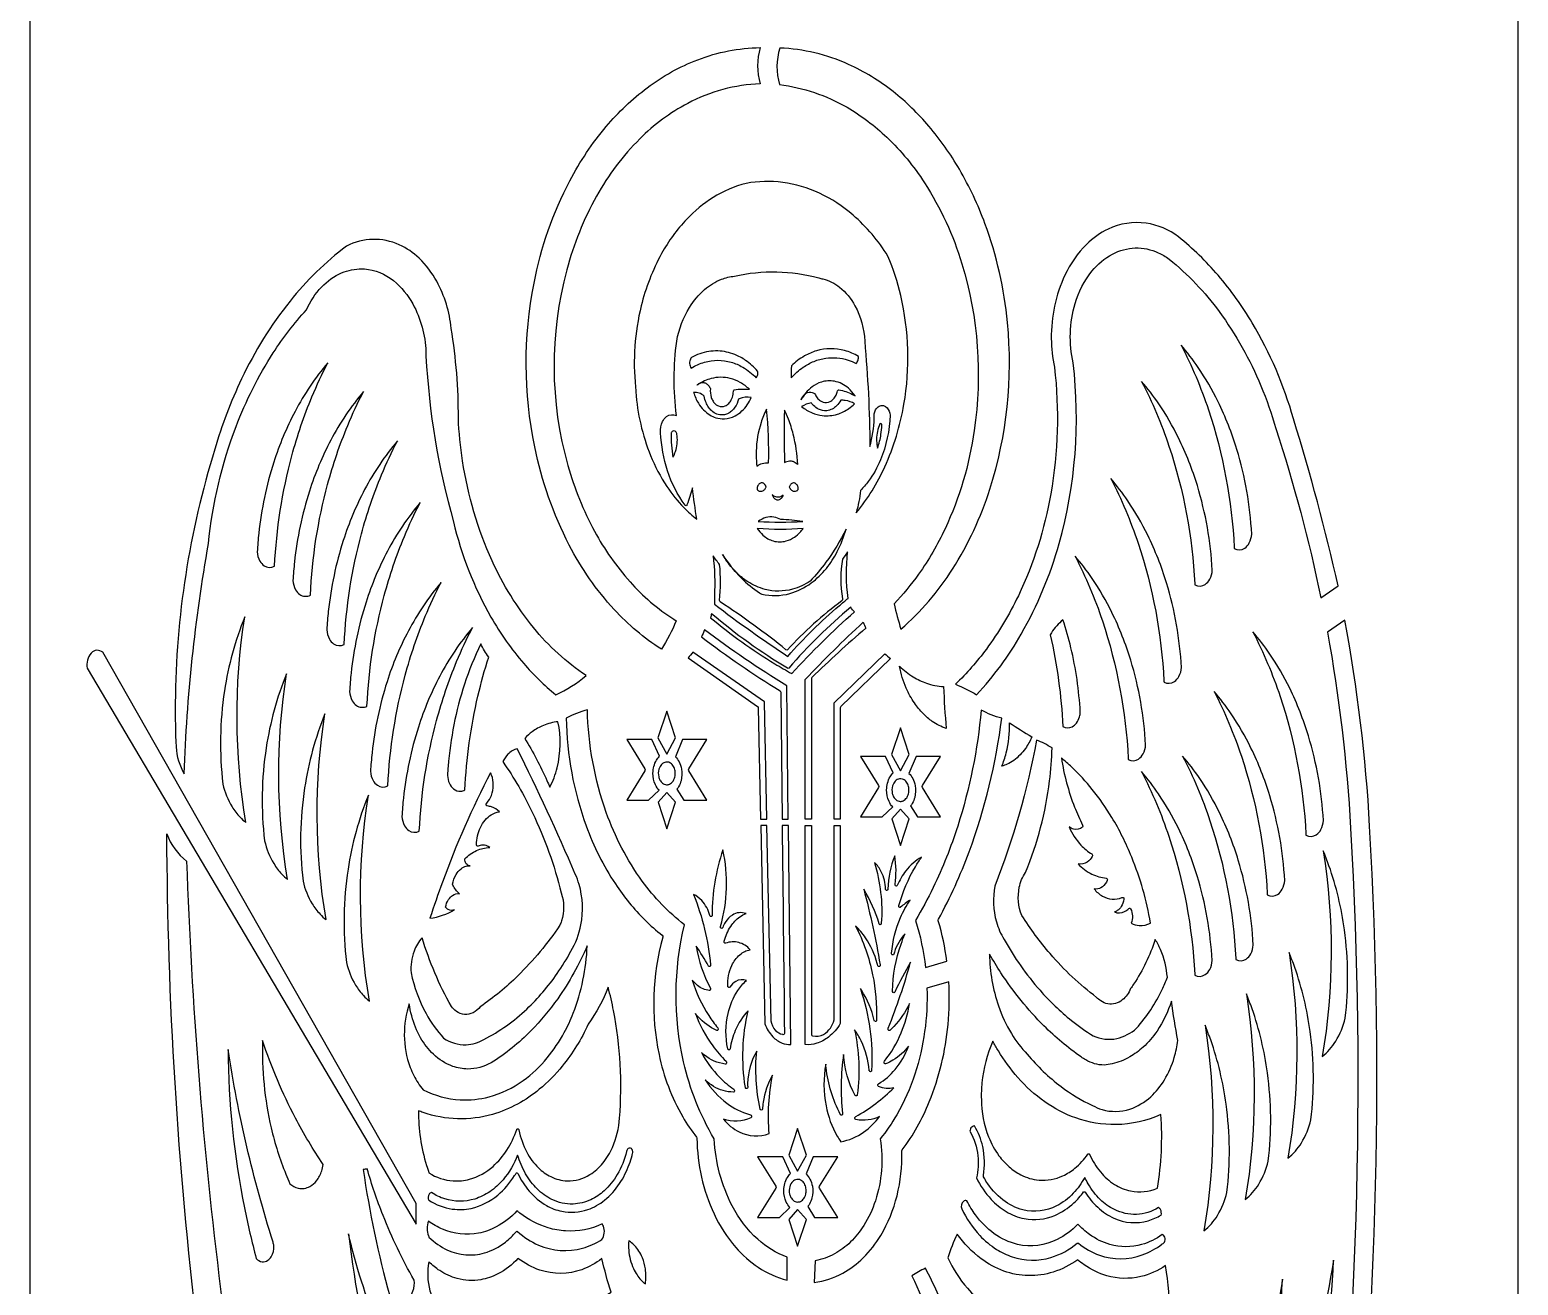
# Model space of a CAD drawing. Header units: millimetres. Extents: x -300 to 300, y -800 to 800.
# Drawn here: x -300 to 300, y 30 to 536 of the extents above; entities that cross this region are included whole.
import ezdxf

# ---------------------------------------------------------------- set-up
doc = ezdxf.new("R2010")
doc.units = ezdxf.units.MM
doc.layers.add('Default', color=70, linetype='Continuous')

msp = doc.modelspace()

# ---------------------------------------------------------------- linework, layer by layer
at = {"layer": 'Default'}
for points in [[(-300, -800), (300, -800), (300, 800), (-300, 800)], [(-43.21, 244.26), (-39.65, 250.76), (-43.21, 261.55), (-46.77, 250.76)], [(50.96, 237.53), (54.52, 244.03), (50.96, 254.83), (47.41, 244.03)], [(-43.21, 228.81), (-46.73, 224.84), (-43.21, 214.15), (-39.69, 224.84)], [(50.96, 222.08), (47.44, 218.11), (50.96, 207.42), (54.49, 218.11)], [(9.54, 76.05), (13.1, 82.55), (9.54, 93.35), (5.98, 82.55)], [(9.54, 60.6), (6.02, 56.63), (9.54, 45.94), (13.06, 56.63)]]:
    msp.add_lwpolyline(points, close=True, dxfattribs=at)
for points in [[(-5.52, 514.39, 0.114088), (-34.8, 506.51, 0.074202), (-54.08, 492.24, 0.069607), (-71.52, 469.15, 0.061024), (-83.55, 439.42, 0.13547), (-83.08, 360.49, 0.05506), (-72.33, 334.02, 0.057804), (-58.03, 313.67, 0.06882), (-40.39, 298.6), (-39.42, 297.98, -0.048175), (-45.38, 286.52, -0.065455), (-64.42, 302.53, -0.066619), (-82.55, 328.5, -0.068447), (-96.47, 368.09, -0.09951), (-96.72, 434.07, -0.074582), (-82.29, 475.34, -0.054695), (-67.59, 497.2, -0.055901), (-51.09, 512.81, -0.070154), (-30.77, 524.11, -0.088382), (-5.57, 529, 0.146534)], [(2.2, 514.1, -0.100351), (29.44, 504.93, -0.05789), (45.48, 492.86, -0.059251), (60.66, 474.5, -0.069798), (75.76, 441.85, -0.110826), (80.7, 374.63, -0.073976), (68.94, 335.06, -0.044838), (58.31, 316.77, -0.03745), (48.41, 304.83, 0.023118), (51.18, 294.56, 0.071568), (71.95, 318.78, 0.064136), (87.02, 351.03, 0.102267), (94.1, 418.2, 0.065243), (85.05, 458.04, 0.043987), (74.71, 480, 0.044733), (62.47, 497.29, 0.049697), (48, 511.27, 0.061339), (30.02, 522.24, 0.097441), (2.36, 528.8, 0.147019)], [(40.4, 379.63, -0.158712), (40.96, 383, -0.151339), (42.4, 384.48, -0.336592), (45.56, 383.84, -0.164912), (46.81, 380.84, -0.091499), (42.89, 362.81, -0.061), (38.01, 354.16, -0.032965), (34.91, 350.49, -0.039307), (33.16, 341.54, 0.066069), (44.65, 360.02, 0.063878), (52.37, 385.22, 0.101046), (51.07, 429.13, 0.041702), (45.94, 444.94, 0.074877), (31.85, 461.49, 0.069688), (18.29, 470.32, 0.078138), (3.51, 474.65, 0.076939), (-11.22, 474.28, 0.079441), (-24.55, 468.55, 0.063583), (-35.19, 459.8, 0.063757), (-45.3, 445.97, 0.066289), (-53.53, 424.86, 0.084749), (-55.84, 392.17, -0.018043), (-55.69, 390.22, 0.079475), (-49.75, 364.58, 0.050272), (-43.17, 352.12, 0.046801), (-36.31, 343.59, 0.033137), (-31.08, 338.88, -0.011825), (-32.91, 351.51, -0.006641), (-35.08, 344.7, -0.662791), (-35.85, 344.52, -0.077989), (-42.87, 358.35, -0.066427), (-45.73, 373.77, -0.151616), (-44.91, 378.32, -0.113031), (-43.29, 380.28, -0.283994), (-39.31, 380.67, -0.064483), (-39.22, 410.72, -0.091384), (-34.06, 424.26, -0.077597), (-27.95, 431.49, -0.085848), (-21.16, 435.6, -0.065455), (-15.96, 436.89, -0.123335), (18.06, 436.15, 0.034488), (19.68, 435.74, -0.109474), (26.44, 432.45, -0.103459), (32.65, 424.95, -0.110233), (36.56, 410.62, -0.019727), (38.68, 368.16, 0.053864)], [(128.17, 438.86, -0.103805), (136.45, 445.79, -0.234735), (154.92, 446.33, -0.052154), (159.29, 443.73, -0.064992), (179.46, 422.58, -0.059118), (196.25, 392.7, -0.02838), (202.29, 375.47, -0.028724), (220.42, 307.24), (227.4, 312, 0.019379), (209.39, 379.39, 0.06514), (192.81, 418, 0.043163), (179.06, 437.21, 0.047815), (163.02, 452.69, 0.130994), (149.99, 458.22, 0.145774), (134.7, 455.84, 0.082304), (125.99, 449.69, 0.088307), (117.27, 437.3, 0.11227), (111.78, 411.72, 0.048233), (113.03, 400.16), (113.04, 400.09, -0.073469), (111.56, 349.11, -0.069088), (98.5, 308.07, -0.047886), (85.6, 286.58, -0.041901), (73.14, 272.39, -0.036247), (81.65, 268.14, 0.058254), (99.69, 292.63, 0.061367), (114.92, 329.05, 0.098192), (120.6, 401.89, -0.127655), (121.36, 425.81, -0.098728)], [(-165.1, 439.81, -0.145157), (-153.4, 435.06, -0.100045), (-145.57, 425.66, -0.114068), (-140.31, 406.42, -0.00963), (-140.28, 404.64, 0.055611), (-129.21, 337.91, 0.071601), (-114.09, 299.48, 0.048283), (-100.89, 280.73, 0.043892), (-87.99, 268.16, 0.067501), (-75.73, 275.88, -0.073951), (-96.93, 295.2, -0.064579), (-113.6, 322.08, -0.06843), (-125.54, 362.41, -0.026687), (-127.23, 379.59, 0.042706), (-130.14, 415.82, 0.102975), (-135.94, 434.8, 0.07653), (-143.05, 444.1, 0.085801), (-151.03, 449.53, 0.227195), (-172.3, 449.03, 0.062234), (-195.09, 426.79, 0.057196), (-214.62, 395.5, 0.040623), (-225.41, 367.09, 0.073901), (-241.34, 264.81, 0.012345), (-241.03, 247.13, 0.121321), (-237.71, 236.27, -0.035687), (-227.95, 329.09, -0.065995), (-216.83, 376.27, -0.053254), (-201.86, 405.94, -0.040919), (-188.51, 423.3, -0.082424), (-182.37, 432.49, -0.103185), (-174.3, 438.2, -0.099284), (-166.12, 439.85, -0.017816)], [(192.57, 332.91, 0.060685), (186.56, 367.05, 0.040195), (178.99, 386.27, 0.035521), (170.97, 400.08, 0.027528), (164.11, 409.08, -0.038048), (175.13, 383.02, -0.067201), (185.54, 327.48), (185.56, 327.04, 0.279572), (189.73, 327.25, 0.120967), (191.59, 329.34, 0.110435)], [(-7.14, 395.9, 0.152396), (-6.51, 397.78, 0.061823), (-6.6, 398.64, 0.061249), (-11.43, 402.92, 0.05559), (-15.83, 405.29, 0.087859), (-22.6, 406.72, 0.093853), (-29.94, 405.57, 0.041094), (-33.22, 404.08, 0.127277), (-33.94, 402.69, 0.135165), (-33.86, 400.7, 0.088842), (-33.39, 399.79, -0.071275), (-27.98, 402.21, -0.140524), (-17.32, 402.21, -0.059269), (-12.61, 400.2, -0.067333)], [(6.98, 395.88, -0.060751), (11.76, 400.15, -0.055221), (16.13, 402.53, -0.060607), (20.83, 403.82, -0.11582), (29.85, 403.03, -0.040114), (33.06, 401.68, 0.120395), (33.87, 403.07, 0.087149), (34.03, 404.51, 0.068736), (28.46, 406.91, 0.139683), (17.13, 406.79, 0.056966), (12.29, 404.71, 0.061218), (7, 400.69, 0.052952)], [(-208.31, 325.79, 0.117246), (-207.26, 322.06, 0.11418), (-205.55, 320.17, 0.285154), (-201.3, 319.92, -0.05395), (-194.33, 364.51, -0.033033), (-186.24, 388.27, -0.021148), (-179.85, 401.96, 0.053853), (-193.07, 382.35, 0.04339), (-201.66, 361.87, 0.050731), (-207.7, 333.26, 0.012644)], [(-25.63, 391.47, 0.108986), (-25.29, 388.02, 0.063318), (-24.56, 386.46, 0.072576), (-23.54, 385.28, 0.079879), (-22.42, 384.59, 0.201859), (-19.63, 384.59, 0.097474), (-18.23, 385.56, 0.076583), (-17.2, 387, 0.079364), (-16.47, 389.29, 0.035193), (-16.38, 390.44, -0.167966), (-16.22, 390.9, -0.192353), (-15.96, 391.06, -0.06405), (-9.91, 391.28, 0.058823), (-13.58, 393.98, 0.067091), (-17.65, 395.63, 0.127394), (-25.37, 395.6, 0.079928), (-30.47, 393.28, 0.008734), (-31.02, 392.91, -0.094911), (-30.01, 393.72, -0.164144), (-28.31, 394, -0.102357), (-27.18, 393.54, -0.08), (-26.36, 392.78, -0.076497)], [(-193.91, 314.19, 0.117246), (-192.86, 310.46, 0.11418), (-191.16, 308.57, 0.285154), (-186.9, 308.32, -0.05395), (-179.94, 352.91, -0.033033), (-171.84, 376.67, -0.021148), (-165.45, 390.36, 0.053853), (-178.67, 370.75, 0.04339), (-187.27, 350.27, 0.050731), (-193.3, 321.66, 0.012644)], [(-28.13, 388.54, 0.097166), (-30.18, 389.74, 0.107499), (-32.43, 390.01, 0.063577), (-30.44, 385.63, 0.054087), (-28.36, 382.95, 0.061078), (-25.92, 380.97, 0.063144), (-23.44, 379.82, 0.089863), (-19.94, 379.37, 0.107205), (-15.69, 380.55, 0.067831), (-12.92, 382.54, 0.053727), (-10.8, 385.03, 0.046902), (-9.15, 388.03, 0.136726), (-14, 387.41, 0.008085), (-14.28, 387.28, -0.085577), (-15.74, 384.04, -0.062897), (-17.1, 382.49, -0.072454), (-18.7, 381.44, -0.082605), (-20.48, 380.94, -0.118725), (-23.09, 381.29, -0.087579), (-25.11, 382.57, -0.058202), (-26.38, 384.03, -0.051946), (-27.39, 385.91, -0.057614)], [(16.51, 389.46, 0.071164), (17.45, 387.78, 0.085631), (18.72, 386.59, 0.073643), (19.8, 386.09, 0.187761), (22.6, 386.34, 0.088091), (23.91, 387.32, 0.076757), (25, 388.91, 0.057629), (25.59, 390.6, -0.168779), (25.8, 390.96, -0.216145), (26.1, 391.05, -0.081782), (31.69, 389.23, -0.015085), (32.71, 388.66, 0.064961), (29.97, 391.72, 0.059428), (27.36, 393.47, 0.072287), (24.33, 394.51, 0.122314), (19.12, 394.2, 0.085191), (15.37, 392.25, 0.057821), (12.83, 389.79, 0.044794), (10.98, 387.08, -0.078099), (11.81, 388.61, -0.096104), (12.96, 389.65, -0.209957), (15.44, 389.99, -0.084881)], [(176.66, 318.3, 0.060685), (170.65, 352.44, 0.040195), (163.07, 371.66, 0.035521), (155.06, 385.47, 0.027528), (148.2, 394.47, -0.038048), (159.22, 368.41, -0.067201), (169.63, 312.87), (169.65, 312.43, 0.279572), (173.82, 312.64, 0.120967), (175.67, 314.73, 0.110435)], [(14.99, 385.85, 0.061235), (11.14, 384.34, 0.071403), (15.36, 381.79, 0.071345), (19.48, 380.69, 0.103089), (25.53, 381.24, 0.075416), (30.11, 383.49, 0.039182), (32.49, 385.44, 0.093063), (28.73, 386.75, 0.042934), (26.96, 386.86, -0.077167), (25.21, 384.56, -0.070975), (23.48, 383.32, -0.097179), (21.23, 382.65, -0.138624), (18, 383.25, -0.083147), (15.93, 384.74, -0.039354)], [(-6.92, 360.28, -0.089489), (-4.76, 361.4, -0.106392), (-2.2, 361.62, 0.032203), (-3, 383.21, 0.039292), (-5.22, 377.86, 0.069909), (-7.18, 366.39, 0.035994)], [(9.6, 360.93, 0.052465), (7.76, 373.18, 0.029616), (5.78, 379.29, 0.018967), (4.22, 382.89, 0.013448), (4.24, 361.75, -0.135107), (6.21, 362.42, -0.093792), (7.63, 362.24, -0.105549), (9.33, 361.2, -0.01785)], [(-39.21, 373.5, 0.085178), (-39.49, 374.04, 0.10803), (-39.9, 374.4, 0.250875), (-40.83, 374.41, 0.101725), (-41.23, 374.08, 0.068776), (-41.47, 373.67, 0.048581), (-40.73, 363.92, 0.048928), (-39.71, 366.18, 0.108294), (-39.06, 372.49, 0.017346)], [(42.67, 377.3, 0.056026), (41.67, 374.31, 0.100181), (41.61, 368.21, 0.010496), (41.74, 367.6, 0.046635), (43.13, 373.08, 0.030026), (43.5, 376.89, 0.115152), (43.38, 377.22, 0.089759), (43.23, 377.37, 0.305748), (42.77, 377.39, 0.064236)], [(-180.26, 294.3, 0.117246), (-179.21, 290.57, 0.11418), (-177.51, 288.68, 0.285154), (-173.26, 288.43, -0.05395), (-166.29, 333.02, -0.033033), (-158.19, 356.78, -0.021148), (-151.8, 370.47, 0.053853), (-165.02, 350.86, 0.04339), (-173.62, 330.38, 0.050731), (-179.65, 301.77, 0.012644)], [(164.23, 279.12, 0.060685), (158.22, 313.26, 0.040195), (150.64, 332.47, 0.035521), (142.63, 346.29, 0.027528), (135.77, 355.29, -0.038048), (146.78, 329.23, -0.067201), (157.2, 273.69), (157.22, 273.25, 0.279572), (161.39, 273.46, 0.120967), (163.24, 275.55, 0.110435)], [(-6.55, 350.57, 0.075439), (-6.01, 350.26, 0.152461), (-4.91, 350.2, 0.090052), (-4.24, 350.5, 0.062848), (-3.76, 350.94, 0.048674), (-3.42, 351.44, 0.035034), (-3.21, 351.88, 0.06927), (-3.49, 352.59, 0.055859), (-3.79, 353, 0.05252), (-4.08, 353.27, 0.058429), (-4.41, 353.45, 0.064664), (-4.77, 353.54, 0.121198), (-5.45, 353.47, 0.090231), (-5.97, 353.15, 0.059847), (-6.31, 352.76, 0.031598), (-6.47, 352.49, 0.073503), (-6.75, 351.65, 0.050617), (-6.8, 350.99, 0.072662), (-6.67, 350.71, 0.053911)], [(3.72, 348.57, -0.068788), (2.91, 348.05, -0.057852), (2.24, 347.82, -0.130075), (0.71, 347.91, -0.059417), (-0.01, 348.25, -0.060284), (-0.76, 348.87, 0.067905), (-0.38, 347.97, 0.054762), (0.01, 347.45, 0.051372), (0.39, 347.12, 0.055953), (0.81, 346.88, 0.087067), (1.45, 346.74, 0.093549), (2.15, 346.85, 0.081215), (2.76, 347.19, 0.049724), (3.15, 347.56, 0.068808), (3.63, 348.34, 0.016477)], [(9.52, 350.57, 0.088429), (9.71, 350.85, 0.033583), (9.76, 350.99, 0.060155), (9.69, 351.76, 0.067622), (9.44, 352.5, 0.059372), (9.13, 352.95, 0.051545), (8.84, 353.23, 0.051417), (8.54, 353.41, 0.075926), (8.13, 353.54, 0.118478), (7.47, 353.48, 0.089789), (6.95, 353.19, 0.06189), (6.6, 352.81, 0.048879), (6.35, 352.39, 0.045987), (6.17, 351.88, 0.063949), (6.57, 351.14, 0.051812), (6.94, 350.71, 0.047882), (7.3, 350.44, 0.057658), (7.72, 350.24, 0.135981), (8.7, 350.19, 0.084384), (9.35, 350.46, 0.0228)], [(-171.08, 269.44, 0.117246), (-170.03, 265.71, 0.11418), (-168.33, 263.82, 0.285154), (-164.07, 263.57, -0.05395), (-157.1, 308.16, -0.033033), (-149.01, 331.92, -0.021148), (-142.62, 345.61, 0.053853), (-155.84, 326, 0.04339), (-164.44, 305.52, 0.050731), (-170.47, 276.91, 0.012644)], [(2.71, 338.73, 0.095534), (-0.03, 339.74, 0.112596), (-3.35, 339.55, 0.091014), (-6.19, 338.08, 0.006142), (-6.38, 337.93, 0.020098), (11.56, 337.94, 0.049699)], [(14.6, 313.98, -0.084615), (7.44, 310.67, -0.12928), (-3.62, 310.61, -0.078393), (-10.59, 313.71, -0.049694), (-15.02, 317.26, -0.049768), (-19.4, 322.54, -0.016788), (-20.72, 324.65, 0.056501), (-13.15, 315.16, 0.053249), (-5.81, 309.22, 0.005774), (-4.97, 308.7, 0.122914), (6.38, 308.96, 0.090396), (15, 313.2, 0.063388), (21.1, 319.08, 0.0502), (25.49, 325.84, 0.050906), (29.04, 334.9, -0.043633), (20.91, 321.54, -0.030997)], [(-0.33, 330.14, 0.134296), (4.93, 330.13, 0.082543), (8.3, 331.7, 0.051972), (10.42, 333.51, 0.0349), (11.82, 335.2, -0.043908), (-6.75, 335.2, 0.064315), (-4.45, 332.51, 0.054237), (-2.43, 331.04, 0.05717)], [(-24.02, 308.05, 0.013148), (-24.03, 304.66, 0.017518), (5.59, 283.61, -0.038265), (26.35, 304.09, -0.006232), (29.87, 307, -0.057109), (29.67, 325.82, -0.005645), (27.63, 322.85, 0.08687), (27.66, 306.82, -0.270264), (27.47, 306.16), (27.43, 306.12, 0.043632), (5.38, 286.3, -0.407177), (4.83, 286.25, 0.027676), (-21.67, 305.54, -0.246013), (-21.93, 306.19, 0.046961), (-21.91, 320.67, -0.04285), (-24.56, 324.2, -0.044683)], [(149.81, 247.9, 0.060685), (143.8, 282.04, 0.040195), (136.22, 301.26, 0.035521), (128.21, 315.07, 0.027528), (121.35, 324.07, -0.038048), (132.37, 298.01, -0.067201), (142.78, 242.47), (142.8, 242.04, 0.279572), (146.97, 242.24, 0.120967), (148.82, 244.34, 0.110435)], [(-162.64, 237.29, 0.117246), (-161.59, 233.55, 0.11418), (-159.89, 231.67, 0.285154), (-155.64, 231.42, -0.05395), (-148.67, 276.01, -0.033033), (-140.57, 299.76, -0.021148), (-134.18, 313.46, 0.053853), (-147.4, 293.85, 0.04339), (-156, 273.37, 0.050731), (-162.03, 244.76, 0.012644)], [(30.97, 303.41, 0.041275), (5.97, 278.92, -0.383582), (5.47, 278.82, -0.042286), (-25.16, 300.79, 0.010908), (-25.54, 299.21, 0.038311), (0.34, 280.65, 0.009862), (7.16, 276.69, -0.024316), (32.43, 301.63, -0.107581)], [(-222.15, 232.14, 0.080112), (-218.46, 223.02, 0.054081), (-215.25, 218.79, 0.036), (-212.89, 216.62, -0.08081), (-213.32, 299.56, 0.058617), (-221.52, 269.74, 0.067444)], [(-149.99, 219.06, 0.117246), (-148.94, 215.32, 0.11418), (-147.23, 213.44, 0.285154), (-142.98, 213.19, -0.05395), (-136.01, 257.78, -0.033033), (-127.92, 281.53, -0.021148), (-121.53, 295.23, 0.053853), (-134.75, 275.62, 0.04339), (-143.34, 255.14, 0.050731), (-149.38, 226.53, 0.012644)], [(5.77, 218), (5.19, 271.74, -0.024714), (-28.06, 294.38, -0.021232), (-29.23, 291.43, 0.023875), (2.44, 269.75, -0.227075), (2.72, 269.18), (3.27, 218)], [(15.08, 218), (12.59, 218), (12.59, 274.32, -0.016336), (35.93, 297.36, 0.015757), (37.03, 294.96, 0.016129), (15.28, 275.14, 0.187883), (15.08, 274.62)], [(111.35, 292.36, -0.043793), (116.45, 255.32, 0.251931), (120.2, 255.28, 0.109369), (121.91, 256.74, 0.091911), (123.14, 259.24, 0.056535), (123.45, 261.19, 0.045267), (119.67, 287.11, 0.02117), (116.48, 298.33, 0.07796), (111.83, 293.12, 0.009081)], [(229.41, -108.55, -0.005387), (231.15, -93.46, 0.042844), (240.11, 215.2, 0.031946), (230.12, 298.21), (223.1, 293.42, -0.030672), (232.45, 214.43, -0.044065), (222.69, -99.29, 0.006058), (221.36, -111.24)], [(-114.99, 283.3, -0.049452), (-118.18, 288.68, 0.033689), (-124.76, 272.43, 0.058201), (-131.37, 239.33, 0.006225), (-131.62, 235.63, 0.097742), (-130.83, 232.4, 0.112626), (-129.17, 230.24, 0.192259), (-126.32, 229.28, 0.110283), (-124.61, 229.76, -0.045571), (-119.33, 267.63, -0.020328)], [(221.45, 217.4, 0.060685), (215.44, 251.54, 0.040195), (207.87, 270.75, 0.035521), (199.86, 284.57, 0.027528), (192.99, 293.57, -0.038048), (204.01, 267.51, -0.067201), (214.42, 211.97), (214.44, 211.53, 0.279572), (218.61, 211.74, 0.120967), (220.47, 213.83, 0.110435)], [(-144.26, 63.02), (-270.55, 285.26, 0.406917), (-275.25, 284.94, 0.235083), (-276.85, 278.88), (-144.26, 54.71)], [(-2.89, 218), (-3.89, 265.35), (-32.7, 285.38, -0.026967), (-34.64, 282.97), (-6.59, 263.46, -0.214012), (-6.34, 262.92), (-5.39, 218)], [(26.72, 218), (24.22, 218), (24.22, 264.93), (44.67, 284.67, 0.026256), (46.97, 282.77), (26.92, 263.41, 0.186338), (26.72, 262.9)], [(-205.33, 209.22, 0.080112), (-201.63, 200.1, 0.054081), (-198.43, 195.87, 0.036), (-196.06, 193.69, -0.08081), (-196.49, 276.64, 0.058617), (-204.7, 246.81, 0.067444)], [(68.36, 271.41, 0.011796), (69.41, 254.57, -0.069057), (63.82, 257.4, -0.04474), (60.2, 260.44, -0.046608), (56.57, 264.85, -0.047014), (53.33, 270.75, -0.05477), (50.61, 279.63, 0.054317), (56.13, 275.36, 0.051996), (61.44, 272.83, 0.069435)], [(205.86, 193.31, 0.060685), (199.84, 227.45, 0.040195), (192.27, 246.67, 0.035521), (184.26, 260.48, 0.027528), (177.4, 269.48, -0.038048), (188.41, 243.42, -0.067201), (198.83, 187.88), (198.85, 187.45, 0.279572), (203.02, 187.65, 0.120967), (204.87, 189.75, 0.110435)], [(-189.85, 193.04, 0.080112), (-186.15, 183.92, 0.054081), (-182.95, 179.69, 0.036), (-180.58, 177.51, -0.08081), (-181.01, 260.46, 0.058617), (-189.22, 230.63, 0.067444)], [(5.27, 41.49, -0.097242), (-6.53, 48.64, -0.090416), (-16.84, 62.1, -0.105892), (-24.12, 89.09, -0.076641), (-36.42, 120.13, -0.116215), (-36.08, 175.46, -0.072485), (-53.14, 193.06, -0.071025), (-67.6, 220.7, -0.079248), (-75.22, 262.12, 0.044043), (-83.76, 258.75, 0.083411), (-75.73, 215.31, 0.059435), (-63.93, 191.88, 0.052192), (-51.99, 177.33, 0.028276), (-45.02, 171.18, -0.274643), (-44.81, 170.41, 0.122486), (-46.31, 123.11, 0.081065), (-36.79, 98.04, 0.034674), (-31.2, 89.79, -0.156814), (-31.05, 89.35, 0.10721), (-24.16, 58.88, 0.071579), (-15.39, 45.37, 0.066419), (-6.34, 37.37, 0.085596), (5.27, 32.17)], [(69.66, 160.75, 0.03844), (66.24, 177.06, -0.202755), (66.3, 177.67, 0.034901), (78.69, 204.85, 0.057191), (91.81, 258.68, -0.061879), (83.51, 261.99, -0.055495), (74.04, 215.23, -0.0348), (64.16, 190.46, -0.020935), (57.07, 177.2, -0.048256), (61.05, 158.22)], [(-100.5, 250.58, -0.035944), (-91.54, 233.58, -0.005348), (-90.37, 230.84, 0.056406), (-87.43, 238.73, 0.112898), (-87.07, 257.28, 0.076091), (-92.96, 255.79, 0.057198), (-97.44, 253.22, 0.038904)], [(94.95, 256.88, 0.01203), (103.96, 251.14, -0.052022), (101.35, 246.53, -0.037646), (99.21, 243.96, -0.044904), (96.61, 241.71, -0.045612), (93.99, 240.16, -0.037769), (91.81, 239.32, 0.034447), (93.59, 244.68, 0.068669)], [(-130.04, 142.49, -0.055501), (-141.84, 170.19, 0.096327), (-145.07, 164.8, 0.104081), (-146.31, 156.07, 0.072045), (-140.23, 139.64, 0.062348), (-133.16, 129.73, 0.160782), (-124.08, 127.1, 0.120582), (-116.95, 129.21, 0.071799), (-99.63, 141.48, 0.050875), (-87.42, 155.75, 0.025987), (-81.87, 164.73, 0.086167), (-77.84, 175.42, 0.11817), (-78.57, 191.73, 0.035062), (-80.09, 195.86, 0.013442), (-103.49, 246.39, 0.134367), (-107.25, 244.14, 0.077514), (-109.31, 241.18, -0.039443), (-97.34, 220.58, -0.049358), (-85.73, 188.26, -0.161804), (-85.67, 176.99, -0.029624), (-86.37, 175.23, -0.051641), (-103.25, 154.87, -0.044662), (-118.44, 142.39, -0.117428), (-121.31, 139.94, -0.276168), (-128.04, 140.51, -0.076838)], [(-50.58, 225.66), (-46.33, 229.64, -0.081532), (-47.81, 231.86, -0.110222), (-48.78, 236.59, -0.060321), (-48.41, 239.29, -0.070347), (-47.36, 241.82, -0.064556), (-46.15, 243.37), (-49.2, 250.05), (-59.36, 250.05), (-52.05, 238.26, -0.282352), (-52.05, 237.44), (-59.36, 225.66)], [(-36.37, 225.66), (-27.06, 225.66), (-34.37, 237.44, -0.282352), (-34.37, 238.26), (-27.06, 250.05), (-36.92, 250.05), (-39.76, 243.18, -0.082245), (-38.25, 241.13, -0.074389), (-37.28, 238.21, -0.108055), (-37.46, 233.51, -0.06992), (-38.45, 231.07, -0.037974), (-39.15, 230.06)], [(153.68, 169.46, -0.06802), (144.98, 151.51, -0.007857), (143.75, 149.72, -0.133373), (140.41, 145.11, -0.221398), (134.53, 143.57, -0.099697), (131.73, 144.73, -0.060065), (130.05, 146.16, -0.055139), (111.3, 163.79, -0.035289), (99.92, 179.19, -0.150516), (98.89, 190.53, -0.101305), (101.37, 196.5, 0.068373), (111.08, 233.39, 0.022778), (112.08, 246.69, 0.055578), (105.78, 249.9, -0.049742), (89.03, 191.05, 0.113421), (89.65, 176.65, 0.072631), (92.78, 169.56, 0.053582), (107.23, 149.02, 0.044564), (119.93, 136.85, 0.029499), (128.66, 130.67, 0.162512), (138.19, 129.57, 0.125842), (146.14, 133.74, 0.071464), (156.44, 149.32, 0.018389), (158.56, 154.25, 0.082953), (155.79, 165.45, 0.037128)], [(-39.79, 236.45, 0.083634), (-40.1, 238.37, 0.05097), (-40.52, 239.29, 0.051976), (-41.04, 240, 0.059214), (-41.67, 240.54, 0.072642), (-42.42, 240.91, 0.113629), (-43.59, 241, 0.0816), (-44.46, 240.71, 0.079522), (-45.31, 240.07, 0.058685), (-45.9, 239.27, 0.060433), (-46.39, 238.13, 0.129053), (-46.48, 235.09, 0.067424), (-45.98, 233.77, 0.051664), (-45.48, 233.03, 0.051863), (-44.94, 232.51, 0.067395), (-44.24, 232.09, 0.092476), (-43.29, 231.88, 0.118144), (-42.07, 232.14, 0.07097), (-41.31, 232.65, 0.060937), (-40.69, 233.36, 0.067314), (-40.1, 234.54, 0.078539), (-39.79, 236.39, 0.002399)], [(43.59, 218.93), (47.84, 222.92, -0.081532), (46.37, 225.13, -0.110222), (45.39, 229.87, -0.060321), (45.76, 232.57, -0.070347), (46.81, 235.09, -0.064556), (48.02, 236.64), (44.98, 243.32), (34.81, 243.32), (42.12, 231.53, -0.282352), (42.12, 230.72), (34.81, 218.93)], [(57.8, 218.93), (67.12, 218.93), (59.81, 230.72, -0.282352), (59.81, 231.53), (67.12, 243.32), (57.25, 243.32), (54.41, 236.46, -0.082245), (55.92, 234.4, -0.074389), (56.9, 231.49, -0.108055), (56.72, 226.79, -0.06992), (55.72, 224.34, -0.037974), (55.03, 223.33)], [(143.77, 181.82, -0.191105), (144.03, 176.07, 0.100783), (147.24, 175.16, 0.137843), (151.8, 176.13, 0.053395), (144.18, 202.74, 0.039264), (136.19, 218.72, 0.034366), (128.31, 230, 0.034581), (120.01, 238.98, 0.016611), (115.83, 242.66, 0.055055), (121.16, 222.9, 0.023164), (124.42, 215.6, -0.317306), (124.33, 214.76, -0.22027), (120.72, 214.01, -0.104168), (118.94, 214.86, 0.085272), (123.73, 207.53, 0.071336), (128.12, 203.98, -0.370629), (128.31, 203, -0.117964), (126.23, 200.73, -0.208203), (122.56, 200, 0.093206), (128.17, 195.85, 0.095081), (133.94, 194.28, -0.273303), (134.35, 193.88, -0.174436), (134.32, 193.33, -0.133631), (132.4, 190.75, -0.172955), (129.78, 189.82, -0.046371), (129.04, 189.89, 0.099218), (132.48, 186.95, 0.224692), (140.22, 186.39, -0.01539), (140.46, 186.49, -0.34066), (140.96, 186.25, -0.163387), (141.04, 185.73, -0.101588), (139.94, 182.77, -0.106566), (138.36, 181.13, -0.073792), (137.2, 180.58, 0.20808), (141.31, 180.73, 0.083332), (143.08, 181.99, -0.460233), (143.74, 181.87, -0.006094)], [(193.18, 167.27, 0.060685), (187.17, 201.41, 0.040195), (179.6, 220.63, 0.035521), (171.59, 234.44, 0.027528), (164.73, 243.45, -0.038048), (175.74, 217.39, -0.067201), (186.15, 161.85), (186.18, 161.41, 0.279572), (190.35, 161.61, 0.120967), (192.2, 163.71, 0.110435)], [(-132.37, 182.5, -0.105011), (-131.21, 185.57, -0.104371), (-129.54, 187.29, -0.178037), (-126.8, 187.96, -0.11063), (-129.41, 191.46), (-129.53, 191.74, -0.093617), (-128.18, 195.66, -0.097821), (-126.14, 198.02, -0.099048), (-124.08, 199.05, -0.077899), (-122.42, 199.24, -0.224256), (-123.72, 199.66, -0.168117), (-124.61, 201.45, -0.040085), (-124.64, 202, -0.093731), (-119.9, 205.35, -0.105756), (-114.59, 206.55, 0.184292), (-117.52, 207.55, 0.10344), (-119.25, 207.12, -0.403539), (-119.82, 207.25, -0.157725), (-119.95, 207.71, -0.108148), (-118.35, 214.69, -0.065648), (-116.44, 217.65, -0.078116), (-113.96, 219.78, -0.106347), (-110.71, 220.94, 0.110422), (-113.84, 222.91, 0.05926), (-115.57, 223.31, -0.263886), (-115.98, 223.66, -0.307984), (-115.8, 224.49, 0.098309), (-113.92, 227.58, 0.178712), (-113.85, 235.8, 0.024279), (-114.25, 236.74, 0.032054), (-133.65, 192.66, 0.009858), (-138.68, 178.03, 0.091911), (-128.79, 181.45, -0.228914), (-131.28, 181.6, -0.091584)], [(54.39, 229.73, 0.083634), (54.08, 231.64, 0.05097), (53.65, 232.56, 0.051976), (53.13, 233.27, 0.059214), (52.51, 233.81, 0.072642), (51.75, 234.18, 0.113629), (50.58, 234.27, 0.0816), (49.71, 233.98, 0.079522), (48.87, 233.34, 0.058685), (48.27, 232.55, 0.060433), (47.78, 231.4, 0.129053), (47.7, 228.36, 0.067424), (48.19, 227.04, 0.051664), (48.69, 226.31, 0.051863), (49.23, 225.78, 0.067395), (49.94, 225.36, 0.092476), (50.88, 225.16, 0.118144), (52.1, 225.41, 0.07097), (52.86, 225.93, 0.060937), (53.49, 226.64, 0.067314), (54.07, 227.81, 0.078539), (54.39, 229.66, 0.002399)], [(176.61, 160.98, 0.060685), (170.6, 195.11, 0.040195), (163.03, 214.33, 0.035521), (155.02, 228.15, 0.027528), (148.15, 237.15, -0.038048), (159.17, 211.09, -0.067201), (169.58, 155.55), (169.61, 155.11, 0.279572), (173.78, 155.32, 0.120967), (175.63, 157.41, 0.110435)], [(-172.35, 160.23, 0.080112), (-168.65, 151.11, 0.054081), (-165.45, 146.87, 0.036), (-163.08, 144.7, -0.08081), (-163.51, 227.65, 0.058617), (-171.72, 197.82, 0.067444)], [(-236.76, 201.11, 0.045642), (-193.7, -141.97, 0.006747), (-182.3, -190.75, 0.171128), (-197.04, -185.49, -0.057854), (-244.72, 212.07, 0.145587)], [(3.3, 215.39, 0.000148), (4.21, 131.65, -0.240132), (3.94, 131.17, -0.246895), (3.52, 131.16, -0.175213), (0.56, 132.9, -0.12337), (-1.17, 136.56), (-2.84, 215.39), (-5.34, 215.39), (-3.65, 135.5, 0.105384), (-0.43, 130.3, 0.109821), (3.31, 127.75, 0.100472), (6.76, 127.13), (5.8, 215.39)], [(24.22, 215.39), (26.72, 215.39), (26.72, 135.57, -0.093907), (22.01, 130.19, -0.093945), (17.21, 127.66, -0.089402), (12.59, 127.11), (12.59, 215.39), (15.08, 215.39), (15.08, 131.29, 0.202715), (15.3, 130.76, 0.242962), (15.63, 130.66, 0.196149), (20, 131.22, 0.116211), (22.73, 133.79, 0.079975), (24.22, 137.06)], [(-18.66, 150.73, -0.118913), (-17.01, 159.01, -0.10555), (-13.75, 163.36, -0.130425), (-9.63, 165.39, 0.149034), (-14.24, 168.28, 0.160375), (-19.46, 167.98, -0.388576), (-20.03, 168.35, -0.135338), (-20.04, 168.79, -0.084474), (-17.44, 174.8, -0.096952), (-13.75, 178.65, -0.061728), (-11.26, 179.97, 0.232448), (-16.79, 179.34, 0.111738), (-19.64, 176.41, 0.050418), (-20.68, 174.28, -0.716275), (-21.52, 174.24, -0.171053), (-21.55, 174.79, 0.124721), (-20.57, 205.6, 0.084209), (-24.92, 179.34, -0.289443), (-25.2, 178.76, -0.43273), (-25.84, 179.11, 0.120634), (-29.13, 185.2, 0.103699), (-32.5, 187.68, -0.075046), (-25.57, 159.25, -0.37046), (-25.88, 158.58, -0.377891), (-26.43, 158.8, 0.024159), (-31.37, 166.84, 0.083621), (-25.66, 149.91, -0.294358), (-25.74, 149.04, -0.244383), (-26.09, 148.9, -0.135168), (-30.8, 150.92, -0.062015), (-32.98, 153.15, 0.070073), (-26.31, 138.83, 0.031081), (-22.62, 133.86, -0.325602), (-22.62, 132.9, -0.347089), (-23.08, 132.78, -0.101761), (-30.63, 138.36, -0.015841), (-31.71, 139.65, 0.06531), (-24.7, 126.65, 0.043152), (-19.31, 120.41, -0.385872), (-19.31, 119.37, -0.22648), (-19.63, 119.26, -0.133812), (-28.05, 122.87, -0.020604), (-29.26, 123.92, 0.069904), (-21.93, 113.98, 0.050714), (-16.18, 109.18, -0.432564), (-16.12, 108.08, -0.189328), (-16.39, 107.98, -0.134467), (-24.36, 110.29, -0.055368), (-27.7, 112.89, 0.09022), (-19, 103.48, 0.093725), (-9.89, 98.98), (-9.46, 98.86, -0.580476), (-9.34, 97.67, -0.199651), (-20.42, 97.08, 0.109048), (-13.98, 91.92, 0.205419), (-1.93, 91.29, -0.072133), (-0.54, 114.83, 0.096062), (-4.36, 103.87, 0.026072), (-4.65, 101.12, -0.412473), (-5.12, 100.66, -0.265153), (-5.53, 100.99, -0.049306), (-5.57, 101.11, -0.077253), (-6.97, 124.55, 0.128828), (-10.62, 111.46, 0.012833), (-10.6, 109.89, -0.219996), (-10.86, 109.42, -0.427515), (-11.47, 109.62, -0.084854), (-11.55, 109.86, -0.095253), (-10.45, 140.78, 0.089291), (-15.61, 132.8, 0.058654), (-17.72, 125.46, -0.24095), (-18, 125.01, -0.412266), (-18.6, 125.28, -0.048759), (-18.65, 125.43, -0.109784), (-18.52, 139.64, -0.09479), (-14.58, 148.94, -0.063223), (-11.08, 152.98, 0.21912), (-15.43, 152.58, 0.109991), (-17.84, 150.33, -0.315332), (-18.25, 150.13, -0.302218)], [(230.27, 137.81, 0.063737), (229.94, 173.36, 0.051539), (223.72, 199.25, 0.012986), (221.43, 205.23, -0.080918), (221, 122.28, 0.086208), (226.42, 128.48, 0.078096)], [(48.66, 203.26, 0.083569), (45.92, 189.83, -0.392751), (45.53, 189.24, -0.337932), (45.04, 189.51, -0.105712), (44.97, 189.82, 0.106334), (43.26, 196.79, 0.096275), (40.45, 200.56, -0.092658), (43.26, 176.02, -0.391352), (42.86, 175.47, -0.336099), (42.36, 175.8, 0.069337), (36.18, 189.73, -0.023691), (42.76, 159.31, -0.321125), (42.51, 158.61, -0.440601), (41.87, 158.9, -0.018758), (41.62, 159.86, 0.083082), (36.92, 170.18, 0.057335), (32.83, 174.97, -0.070522), (39.77, 155.31, -0.056516), (41.35, 137.03, -0.315734), (41.05, 136.47, -0.423736), (40.43, 136.82, 0.086314), (35.27, 149.02), (34.81, 149.7, -0.094327), (39.35, 116.75, -0.386916), (38.96, 116.18, -0.334684), (38.45, 116.51, -0.071256), (38.4, 116.71, 0.086041), (35.15, 128.6, 0.042777), (32.51, 133.14, -0.082366), (33.59, 106.92, -0.233611), (33.32, 106.45, -0.412838), (32.74, 106.63, -0.110305), (28.04, 123.09, 0.064504), (27.66, 99.35, -0.347465), (27.38, 98.67, -0.396156), (26.81, 98.88, -0.091397), (20.99, 117.85, -0.006219), (20.84, 119.27, 0.092951), (20.99, 102.49, 0.08495), (25.46, 90.28, 0.019344), (26.89, 88, 0.114942), (36.14, 91.85, 0.075448), (42.58, 98.13, -0.153938), (33.05, 96.88, -0.528541), (32.81, 98, -0.071263), (32.93, 98.1, 0.067075), (48.34, 109.72, -0.149026), (42.17, 110.19, -0.476818), (42, 111.29, -0.070945), (42.11, 111.38, 0.090026), (48.81, 117.08, 0.079961), (54.28, 126.49, -0.092148), (47.96, 120.84, -0.040611), (44.98, 119.35, -0.436053), (44.35, 119.91, -0.18385), (44.5, 120.42, 0.073765), (51.28, 131.89, 0.056373), (54.61, 143.67, -0.078909), (48.35, 134.47, -0.017921), (46.71, 132.86, -0.489613), (46.03, 133.06, -0.202598), (46.02, 133.69, 0.027966), (55.07, 160.41, 0.016855), (48.66, 148.32, -0.2171), (48.37, 148.05, -0.377233), (47.81, 148.47, -0.066521), (47.78, 148.69, -0.078843), (51.23, 167.68, -0.019008), (52.82, 171.73, 0.111838), (48.55, 164.44), (48.28, 163.54, -0.678694), (47.47, 163.51, -0.137917), (47.39, 163.94, -0.080825), (50.97, 178.33, -0.05247), (54.92, 185.41, 0.048597), (51.05, 182.48, -0.491663), (50.37, 182.67, -0.176625), (50.34, 183.23, -0.065344), (56.99, 198.85, -0.019048), (59.45, 202.67, 0.099459), (53.17, 197.21, 0.061892), (49.66, 191.29, -0.210926), (49.38, 191, -0.386785), (48.81, 191.38, -0.108665), (48.79, 191.74, 0.07936)], [(-147.03, 143.63, 0.08267), (-149.02, 131, 0.089758), (-146.64, 117.91, 0.057175), (-143.48, 111.68, 0.03138), (-141.39, 108.9, 0.103176), (-126.48, 104.9, 0.078072), (-114.88, 106.07, 0.090724), (-101.1, 112.66, 0.062754), (-91.46, 121.73, 0.048224), (-84.55, 132.01, 0.029727), (-80.93, 139.75, 0.082441), (-75.3, 166.94), (-75.3, 166.96, -0.051294), (-87.2, 145.64, -0.042), (-98, 132.67, -0.028508), (-105.56, 125.81, -0.031442), (-114.07, 119.76, -0.132798), (-123.45, 117.29, -0.082766), (-129.49, 118.35, -0.104294), (-137.29, 123.24, -0.072083), (-142.44, 129.86, -0.063901), (-146.03, 138.69, -0.030749)], [(162.77, 128.81, -0.009613), (160.17, 144.69, -0.074538), (154.39, 132.59, -0.059873), (148.78, 126.09, -0.054795), (143.4, 122.16, -0.075239), (136.29, 119.37, -0.033584), (133.05, 118.86, -0.125269), (125.69, 120.93, -0.031877), (123.8, 122.19, -0.043171), (108.79, 134.69, -0.051372), (91.47, 156.07, -0.015064), (86.88, 163.57, 0.078859), (90.5, 142.76, 0.053947), (95.71, 131.57, 0.055627), (102.09, 123.23, 0.056791), (115.77, 110.18, 0.052931), (128.37, 102.57, 0.015728), (132.23, 100.91, 0.14515), (143.44, 101.15, 0.105933), (151.88, 106.14, 0.071891), (157.39, 112.9, 0.063262), (161.35, 121.97, 0.040066)], [(216.44, 96.81, 0.063737), (216.12, 132.37, 0.051539), (209.9, 158.25, 0.012986), (207.61, 164.23, -0.080918), (207.18, 81.29, 0.086208), (212.6, 87.49, 0.078096)], [(-66.84, 150.27, -0.060832), (-74.92, 135.31, -0.062999), (-85.33, 118.48, -0.050993), (-94.62, 109.1, -0.046841), (-103.36, 103.17, -0.056623), (-113.53, 98.97, -0.154354), (-141.48, 99.78, -0.010006), (-143.31, 100.46, 0.074498), (-140.08, 78.46, 0.011306), (-139.07, 75.39, 0.12445), (-129.36, 72.21, 0.082098), (-122.7, 72.86, 0.112957), (-113.26, 78.05, 0.068687), (-107.68, 84.61, 0.058377), (-103.69, 92.85, -0.194327), (-103.45, 93.16, -0.402744), (-102.87, 92.93, -0.070824), (-102.8, 92.73, 0.072354), (-99.69, 83.82, 0.079905), (-94.94, 77.43, 0.078383), (-90, 73.9, 0.108144), (-83.34, 72.22, 0.146086), (-74.2, 74.75, 0.080569), (-69, 79.33, 0.067578), (-65.11, 85.7, 0.087418), (-62.27, 97.49, 0.068716), (-64.68, 140.81, 0.015935)], [(16.6, 40.02), (16.23, 31.3, 0.097288), (27.71, 34.97, 0.06811), (35.97, 41.17, 0.063537), (43.04, 50.23, 0.072983), (49.59, 66.22, 0.066645), (51.57, 84.01, -0.214254), (51.7, 84.65, 0.06343), (62.61, 104.06, 0.072962), (70.16, 135.18, 0.037875), (70.45, 152.49), (61.64, 149.91, -0.087412), (56.78, 115.27, -0.052426), (49.49, 98.85, -0.039649), (42.82, 89.14, -0.118657), (40.87, 64.21, -0.062185), (36.18, 54.2, -0.058933), (30.85, 47.57, -0.067614), (24.43, 42.78, -0.084522)], [(199.24, 80.17, 0.063737), (198.91, 115.72, 0.051539), (192.69, 141.6, 0.012986), (190.4, 147.59, -0.080918), (189.97, 64.64, 0.086208), (195.39, 70.84, 0.078096)], [(182.58, 67.56, 0.063737), (182.25, 103.12, 0.051539), (176.03, 129, 0.012986), (173.75, 134.98, -0.080918), (173.32, 52.04, 0.086208), (178.74, 58.24, 0.078096)], [(-181.71, 78.86, -0.028461), (-192.91, 97.53, -0.039534), (-206.19, 128.82, 0.06485), (-202.68, 93.57, 0.039556), (-196.78, 74.95, 0.008854), (-195.12, 71.05, 0.132467), (-191.78, 69.28, 0.179775), (-187.08, 69.95, 0.100833), (-184.37, 72.25, 0.087339), (-182.3, 76.19, 0.046767)], [(154.56, 69.23, 0.058529), (155.98, 98.97, -0.102442), (137.88, 94.87, -0.089608), (121.61, 97.57, -0.067956), (109.11, 104.11, -0.05737), (98.32, 113.84, -0.043876), (90.43, 124.63, -0.013638), (88.25, 128.48, 0.083675), (83.81, 111.77, 0.030748), (83.59, 105.06, 0.093562), (86.53, 89.9, 0.064124), (90.69, 82.34, 0.054995), (94.77, 77.86, 0.061716), (99.48, 74.64, 0.099814), (106.84, 72.51, 0.129074), (116.44, 74.25, 0.061715), (121.26, 77.27, 0.065785), (126.51, 82.97, -0.452669), (127.13, 82.94, -0.06606), (127.21, 82.81, 0.066363), (131.6, 75.8, 0.077453), (137.26, 70.78, 0.0934), (143.77, 68.13, 0.150767)], [(-201.93, 47.5, -0.038875), (-220.04, 125.09, 0.048348), (-213.49, 61.29, 0.016306), (-208.69, 40.92, 0.192231), (-206.37, 39.61, 0.180325), (-203.98, 40.2, 0.104184), (-202.63, 41.64, 0.156782), (-201.64, 45.98, 0.052644)], [(78.93, 92.18, -0.105474), (82.17, 82.29, -0.084771), (81.62, 73.43, 0.075384), (87.55, 64.73, 0.069837), (93.55, 59.84, 0.087919), (100.87, 57.01, 0.150245), (113.22, 58.3, 0.086816), (120.85, 63.3, 0.046142), (124.81, 67.74, -0.462631), (125.46, 67.65, 0.064609), (130.5, 61.54, 0.082327), (137.04, 57.16, 0.178589), (150.88, 56.14, 0.063401), (156.04, 58.4, 0.19184), (155.79, 60.65, 0.154398), (155, 61.44, -0.129343), (146.1, 58.71, -0.124849), (137.25, 60.62, -0.078495), (131.53, 64.68, -0.067837), (126.65, 71.01, -0.022136), (125.29, 73.62, -0.062921), (120.61, 67.19, -0.08786), (113.83, 62.09, -0.179047), (100.36, 60.51, -0.101213), (92.23, 64.5, -0.084793), (85.45, 72.13, -0.01427), (84.47, 73.8, -0.162504), (84.39, 74.32, 0.095694), (84.12, 86.02, 0.086992), (80.85, 94.33, 0.196385), (79.7, 93.91, 0.17167)], [(-139.13, 64.44, 0.112492), (-129.67, 60.86, 0.086613), (-122.05, 61.13, 0.120225), (-111.39, 66.45, 0.076), (-104.55, 74.32, -0.007259), (-103.96, 75.27, -0.245931), (-103.62, 75.44, -0.241061), (-103.24, 75.15, 0.062465), (-98.64, 68.07, 0.087299), (-91.74, 62.28, 0.080401), (-85.56, 59.93, 0.133995), (-75.07, 60.63, 0.085527), (-68.27, 64.45, 0.075319), (-62.26, 71.08, 0.055922), (-58.36, 78.82, 0.023391), (-57.2, 82.46, -0.045947), (-57.01, 83.09, 0.232835), (-57.28, 84.97, 0.316287), (-58.44, 85.42, 0.165006), (-59.06, 84.96, 0.137793), (-59.44, 83.99, -0.070103), (-63.2, 74.74, -0.076573), (-68.5, 68.18, -0.07566), (-73.84, 64.6, -0.102172), (-81, 62.87, -0.121952), (-89.53, 64.72, -0.080071), (-95.4, 68.9, -0.067183), (-100.11, 75.06, -0.058068), (-103.33, 82.61, -0.083577), (-109.24, 72.68, -0.065887), (-114.58, 67.84, -0.07701), (-120.65, 64.89, -0.152494), (-132.73, 64.93, -0.064011), (-138.04, 67.45, 0.232872), (-139.06, 66.83, 0.28115)], [(2.17, 57.45), (6.42, 61.44, -0.081532), (4.95, 63.65, -0.110222), (3.97, 68.39, -0.060321), (4.34, 71.09, -0.070347), (5.39, 73.61, -0.064556), (6.6, 75.16), (3.55, 81.84), (-6.61, 81.84), (0.7, 70.05, -0.282352), (0.7, 69.24), (-6.61, 57.45)], [(16.38, 57.45), (25.69, 57.45), (18.38, 69.24, -0.282352), (18.38, 70.05), (25.69, 81.84), (15.83, 81.84), (12.99, 74.98, -0.082245), (14.5, 72.92, -0.074389), (15.47, 70.01, -0.108055), (15.29, 65.31, -0.06992), (14.3, 62.86, -0.037974), (13.6, 61.85)], [(-164, 77.06, -0.066816), (-165.62, 76.8, 0.030367), (-154.9, 25.88, 0.123172), (-152.82, 23.95, 0.188726), (-149.63, 23.54, 0.144599), (-147.05, 25.16, 0.097723), (-145.52, 27.8, 0.111806), (-145.04, 32.19, -0.036688), (-157.61, 58.31, -0.023154)], [(12.96, 68.25, 0.083634), (12.65, 70.16, 0.05097), (12.23, 71.08, 0.051976), (11.71, 71.79, 0.059214), (11.08, 72.33, 0.072642), (10.33, 72.7, 0.113629), (9.16, 72.79, 0.0816), (8.29, 72.5, 0.079522), (7.45, 71.86, 0.058685), (6.85, 71.07, 0.060433), (6.36, 69.92, 0.129053), (6.27, 66.88, 0.067424), (6.77, 65.56, 0.051664), (7.27, 64.83, 0.051863), (7.81, 64.3, 0.067395), (8.51, 63.88, 0.092476), (9.46, 63.68, 0.118144), (10.68, 63.93, 0.07097), (11.44, 64.45, 0.060937), (12.06, 65.16, 0.067314), (12.65, 66.34, 0.078539), (12.96, 68.18, 0.002399)], [(-69.21, 54.86, -0.123924), (-84, 52.01, -0.057441), (-90.99, 53.23, -0.089533), (-102.47, 59.19, -0.009137), (-103.6, 60.1, -0.08556), (-111.96, 53.64, -0.073871), (-119.08, 51.12, -0.149554), (-133.6, 52.72, -0.055849), (-139.26, 55.96, 0.192972), (-139.3, 50, 0.019127), (-139.08, 49.5, 0.08741), (-131.62, 44.33, 0.178588), (-116.73, 43.15, 0.095702), (-108.27, 47.53, 0.049162), (-103.95, 51.71, -0.434257), (-103.37, 51.77, 0.079722), (-94.94, 46.35, 0.17201), (-77.16, 45.06, 0.07165), (-69.35, 48.55, 0.234096), (-68.76, 53.93, 0.046607)], [(156.52, 46.78, 0.219823), (157.55, 47.89, 0.231826), (157.3, 49.98, 0.194254), (156.49, 50.58, -0.089823), (148.18, 46.54, -0.137159), (135.39, 46.57, -0.083482), (127.22, 50.57, -0.049559), (122.44, 54.75, -0.089359), (114.16, 48.57, -0.174276), (98.19, 46.58, -0.096128), (88.74, 50.92, -0.07712), (81.23, 58.49, -0.03998), (77.76, 64.16, 0.271868), (76.33, 63.95, 0.296626), (75.68, 60.91, 0.075639), (82.92, 50.24, 0.065308), (89.73, 44.57, 0.060971), (95.99, 41.6, 0.152944), (111.62, 41.31, 0.09726), (122.19, 47.03, -0.360484), (122.69, 47.03, 0.084834), (131.16, 42.29, 0.173053), (148.47, 42.34, 0.074647), (156.38, 46.71, -0.012701)], [(-149.11, -7.32, -0.029527), (-159.42, 13.31, -0.045083), (-171.5, 50.87, 0.038197), (-158.96, -13.63, 0.12903), (-156.83, -15.59, 0.211068), (-153.26, -15.83, 0.147093), (-150.7, -13.83, 0.134437), (-149.07, -9.17, 0.04612)], [(-51.83, 30.64, 0.072647), (-51.85, 36.72, 0.06088), (-53.07, 41.24, 0.045463), (-54.46, 43.93, 0.046773), (-56.1, 46.05, 0.048786), (-57.84, 47.59, 0.019847), (-58.58, 48.08, 0.081772), (-57.92, 40.45, 0.045507), (-56.65, 36.84, 0.040264), (-55.21, 34.27, 0.040585), (-53.59, 32.22, 0.042397)], [(157.83, 38.07, -0.094895), (147.83, 33.6, -0.127332), (134.16, 33.96, -0.080426), (125.09, 38.36, -0.024483), (122.42, 40.43, -0.081206), (112.55, 35.44, -0.163468), (92.66, 35.85, -0.071093), (83.49, 40.8, -0.075018), (73.81, 50.78, 0.030648), (70.08, 41.23, 0.072775), (77.94, 28.96, 0.062839), (85.38, 22.27, 0.057453), (92.24, 18.58, 0.155794), (110.42, 17.28, 0.099486), (122.85, 23.35, 0.007884), (123.77, 24.07, -0.396021), (124.32, 24.03, 0.091738), (134.18, 16.64, 0.086466), (143.26, 13.95, 0.111352), (155.37, 15.34, 0.035776), (159.18, 16.98, 0.061719)], [(-65.64, 27.35, -0.024901), (-69.34, 40.86, -0.079954), (-77.5, 36.41, -0.1655), (-94.35, 36.22, -0.082217), (-103.22, 40.97, -0.090896), (-111.33, 34.67, -0.078802), (-118.23, 32.37, -0.105917), (-127.7, 32.84, -0.076427), (-134.75, 36.02, -0.048083), (-139.16, 39.52, 0.111911), (-138.69, 27.94, 0.073955), (-136.18, 22.17, 0.066782), (-122.05, 19.05, 0.107793), (-98.83, 22.22, -0.15712), (-98.61, 22.23, 0.132943), (-77.43, 22.21, 0.070728)], [(55.62, 33.98, -0.036265), (69.09, -1.36, -0.067692), (81, -78.93, -0.019227), (80.51, -101.68, 0.204235), (84.38, -100.45, 0.086438), (86.02, -98.45, 0.079323), (81.26, -18.68, 0.04152), (70.08, 17.49, 0.025434), (61.04, 36.99, 0.025264)], [(196.73, -48.59, 0.145875), (197.28, -54.25, 0.122261), (199.24, -56.99, 0.30659), (204.26, -57.65, 0.033782), (215.99, -23.36, 0.055034), (225.57, 40.24, -0.045193), (211.82, -13.72, -0.034469)], [(176.12, -56.3, 0.145875), (176.67, -61.96, 0.122261), (178.63, -64.7, 0.30659), (183.65, -65.36, 0.033782), (195.38, -31.08, 0.055034), (204.96, 32.53, -0.045193), (191.21, -21.43, -0.034469)]]:
    msp.add_lwpolyline(points, format="xyb", close=True, dxfattribs=at)

doc.saveas('drawing.dxf')
